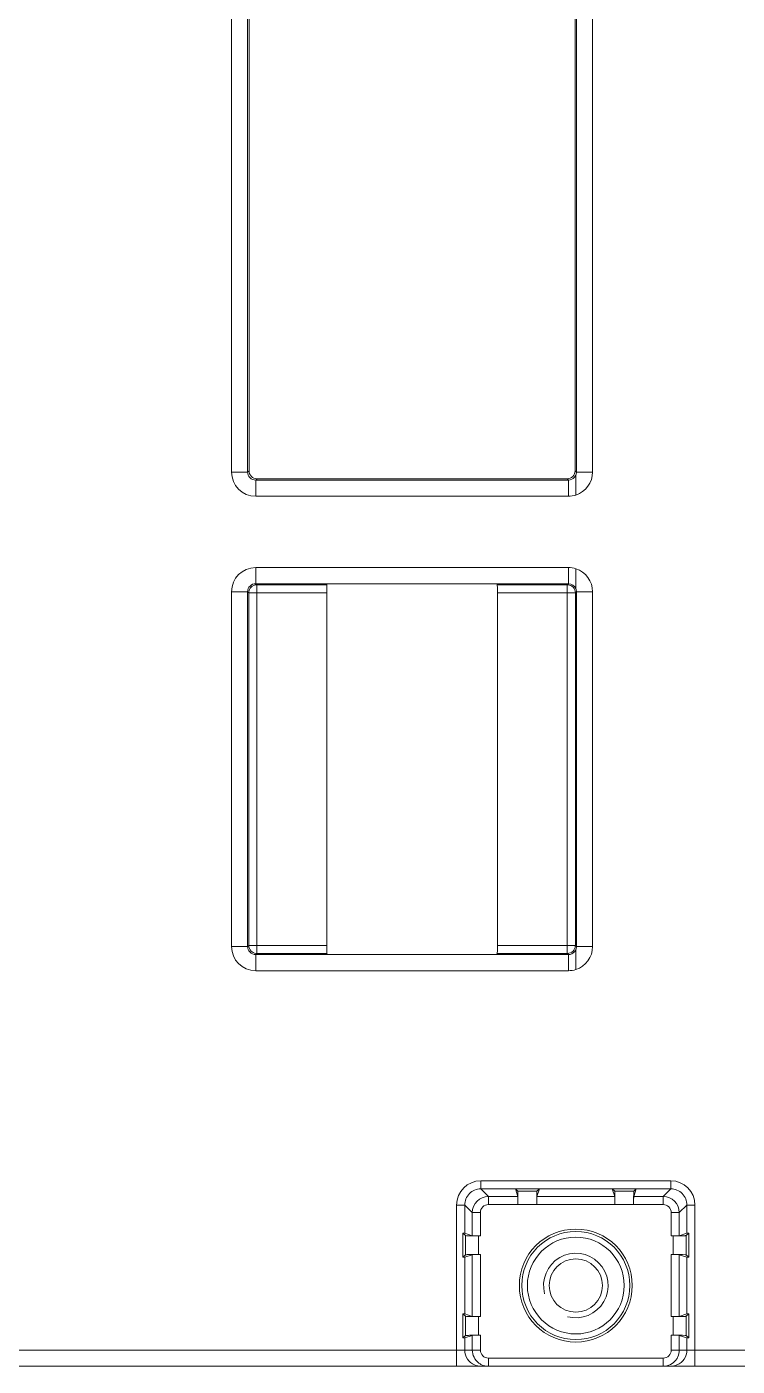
# Model space of a CAD drawing. Header units: millimetres. Extents: x 33157 to 59611, y -29750 to 1750.
# Drawn here: x 54985.7 to 55029.7, y -4362.7 to -4279.7 of the extents above; entities that cross this region are included whole.
import ezdxf

# ---------------------------------------------------------------- set-up
doc = ezdxf.new("R2010")
doc.units = ezdxf.units.MM
doc.layers.get('0').update_dxf_attribs({"lineweight": 18})

msp = doc.modelspace()

# ---------------------------------------------------------------- linework, layer by layer
at = {"lineweight": 9}
for p, q in [((54998.366, -4252.414), (54998.366, -4307.246)), ((54999.366, -4252.414), (54999.366, -4307.246)), ((54999.451, -4252.499), (54999.451, -4307.161)), ((55019.663, -4252.499), (55019.663, -4307.161)), ((55019.748, -4252.414), (55019.748, -4307.246)), ((55020.748, -4252.414), (55020.748, -4307.246)), ((54999.866, -4307.746), (54999.866, -4308.746)), ((55019.248, -4307.746), (55019.248, -4308.746)), ((54999.866, -4313.164), (54999.866, -4314.164)), ((55019.248, -4313.164), (55019.248, -4314.164)), ((54999.934, -4314.232), (54999.934, -4337.078)), ((55019.18, -4314.232), (55019.18, -4337.078)), ((54998.366, -4314.664), (54998.366, -4336.646)), ((54999.366, -4314.664), (54999.366, -4336.646)), ((54999.434, -4314.732), (54999.434, -4336.578)), ((55004.27, -4314.732), (55004.27, -4336.578)), ((55014.844, -4314.732), (55014.844, -4336.578)), ((55019.68, -4314.732), (55019.68, -4336.578)), ((55019.748, -4314.664), (55019.748, -4336.646)), ((55020.748, -4314.664), (55020.748, -4336.646)), ((54999.866, -4337.146), (54999.866, -4338.146)), ((55019.248, -4337.146), (55019.248, -4338.146)), ((55013.819, -4351.168), (55013.819, -4351.668)), ((55025.595, -4351.168), (55025.595, -4351.668)), ((55014.291, -4352.14), (55014.291, -4352.64)), ((55025.122, -4352.14), (55025.122, -4352.64)), ((55012.32, -4352.667), (55012.32, -4362.655)), ((55012.82, -4352.667), (55012.82, -4354.409)), ((55013.292, -4353.139), (55013.292, -4354.566)), ((55013.792, -4353.139), (55013.792, -4354.571)), ((55025.622, -4353.139), (55025.622, -4354.571)), ((55026.122, -4353.139), (55026.122, -4354.566)), ((55026.594, -4352.667), (55026.594, -4354.409)), ((55027.094, -4352.667), (55027.094, -4362.655)), ((55012.709, -4354.407), (55012.709, -4355.903)), ((55012.866, -4354.564), (55012.866, -4355.746)), ((55013.666, -4354.571), (55013.666, -4355.739)), ((55025.748, -4354.571), (55025.748, -4355.739)), ((55026.548, -4354.564), (55026.548, -4355.746)), ((55026.705, -4354.407), (55026.705, -4355.903)), ((55013.292, -4355.743), (55013.292, -4359.566)), ((55013.792, -4355.739), (55013.792, -4359.571)), ((55025.622, -4355.739), (55025.622, -4359.571)), ((55026.122, -4355.743), (55026.122, -4359.566)), ((55012.82, -4355.901), (55012.82, -4359.409)), ((55026.594, -4355.901), (55026.594, -4359.409)), ((55012.709, -4359.407), (55012.709, -4360.903)), ((55012.866, -4359.564), (55012.866, -4360.746)), ((55013.666, -4359.571), (55013.666, -4360.739)), ((55025.748, -4359.571), (55025.748, -4360.739)), ((55026.548, -4359.564), (55026.548, -4360.746)), ((55026.705, -4359.407), (55026.705, -4360.903)), ((55013.292, -4360.743), (55013.292, -4361.655)), ((55013.792, -4360.739), (55013.792, -4361.655)), ((55025.622, -4360.739), (55025.622, -4361.655)), ((55026.122, -4360.743), (55026.122, -4361.655)), ((55012.82, -4360.901), (55012.82, -4361.655)), ((55026.594, -4360.901), (55026.594, -4361.655)), ((55014.292, -4362.155), (55014.292, -4362.655)), ((55025.122, -4362.155), (55025.122, -4362.655))]:
    msp.add_line(p, q, dxfattribs=at)
for points in [[(54998.366, -4307.246), (54998.366, -4307.246), (54999.366, -4307.246), (54999.366, -4307.246)], [(54998.366, -4307.246), (54998.366, -4308.075), (54999.037, -4308.746), (54999.866, -4308.746)], [(54999.451, -4307.161), (54999.451, -4307.161), (54999.366, -4307.246), (54999.366, -4307.246)], [(54999.451, -4307.161), (54999.451, -4307.437), (54999.675, -4307.661), (54999.951, -4307.661)], [(55019.163, -4307.661), (55019.163, -4307.661), (54999.951, -4307.661), (54999.951, -4307.661)], [(54999.951, -4307.661), (54999.951, -4307.661), (54999.866, -4307.746), (54999.866, -4307.746)], [(55019.163, -4307.661), (55019.163, -4307.661), (55019.248, -4307.746), (55019.248, -4307.746)], [(55019.163, -4307.661), (55019.439, -4307.661), (55019.663, -4307.437), (55019.663, -4307.161)], [(55019.631, -4307.568), (55019.54, -4307.676), (55019.389, -4307.746), (55019.248, -4307.746)], [(55019.631, -4307.568), (55019.662, -4307.531), (55019.688, -4307.49), (55019.707, -4307.445)], [(55019.663, -4307.161), (55019.663, -4307.161), (55019.748, -4307.246), (55019.748, -4307.246)], [(55019.707, -4308.674), (55020.327, -4308.475), (55020.748, -4307.898), (55020.748, -4307.246)], [(55019.748, -4307.246), (55019.748, -4307.314), (55019.734, -4307.383), (55019.707, -4307.445)], [(55020.748, -4307.246), (55020.748, -4307.246), (55019.748, -4307.246), (55019.748, -4307.246)], [(55019.248, -4307.746), (55019.248, -4307.746), (54999.866, -4307.746), (54999.866, -4307.746)], [(55019.248, -4308.746), (55019.248, -4308.746), (54999.866, -4308.746), (54999.866, -4308.746)], [(55019.248, -4308.746), (55019.404, -4308.746), (55019.559, -4308.722), (55019.707, -4308.674)], [(54999.866, -4313.164), (54999.037, -4313.164), (54998.366, -4313.835), (54998.366, -4314.664)], [(54999.866, -4313.164), (54999.866, -4313.164), (55019.248, -4313.164), (55019.248, -4313.164)], [(55019.707, -4313.236), (55019.559, -4313.188), (55019.404, -4313.164), (55019.248, -4313.164)], [(55020.748, -4314.664), (55020.748, -4314.012), (55020.327, -4313.435), (55019.707, -4313.236)], [(54999.934, -4314.232), (54999.806, -4314.232), (54999.67, -4314.288), (54999.58, -4314.378)], [(54999.866, -4314.164), (54999.866, -4314.164), (55019.248, -4314.164), (55019.248, -4314.164)], [(54999.934, -4314.232), (54999.934, -4314.232), (54999.866, -4314.164), (54999.866, -4314.164)], [(55004.274, -4314.232), (55004.274, -4314.232), (54999.934, -4314.232), (54999.934, -4314.232)], [(55004.274, -4314.232), (55004.272, -4314.234), (55004.27, -4314.457), (55004.27, -4314.732)], [(55004.274, -4314.232), (55004.274, -4314.232), (55004.305, -4314.201), (55004.305, -4314.201)], [(55014.84, -4314.232), (55014.84, -4314.232), (55014.809, -4314.201), (55014.809, -4314.201)], [(55019.18, -4314.232), (55019.18, -4314.232), (55014.84, -4314.232), (55014.84, -4314.232)], [(55014.844, -4314.732), (55014.844, -4314.457), (55014.842, -4314.234), (55014.84, -4314.232)], [(55019.248, -4314.164), (55019.248, -4314.164), (55019.18, -4314.232), (55019.18, -4314.232)], [(55019.233, -4314.235), (55019.216, -4314.233), (55019.198, -4314.232), (55019.18, -4314.232)], [(55019.534, -4314.378), (55019.455, -4314.3), (55019.344, -4314.247), (55019.233, -4314.235)], [(55019.707, -4314.464), (55019.628, -4314.282), (55019.447, -4314.164), (55019.248, -4314.164)], [(54998.366, -4314.664), (54998.366, -4314.664), (54999.366, -4314.664), (54999.366, -4314.664)], [(54999.434, -4314.732), (54999.434, -4314.732), (54999.366, -4314.664), (54999.366, -4314.664)], [(54999.434, -4314.732), (54999.434, -4314.732), (55004.27, -4314.732), (55004.27, -4314.732)], [(54999.437, -4314.678), (54999.435, -4314.696), (54999.434, -4314.714), (54999.434, -4314.732)], [(54999.58, -4314.378), (54999.502, -4314.457), (54999.449, -4314.568), (54999.437, -4314.678)], [(55019.68, -4314.732), (55019.68, -4314.732), (55014.844, -4314.732), (55014.844, -4314.732)], [(55019.68, -4314.732), (55019.68, -4314.604), (55019.624, -4314.468), (55019.534, -4314.378)], [(55019.748, -4314.664), (55019.748, -4314.664), (55019.68, -4314.732), (55019.68, -4314.732)], [(55019.707, -4314.464), (55019.734, -4314.527), (55019.748, -4314.596), (55019.748, -4314.664)], [(55020.748, -4314.664), (55020.748, -4314.664), (55019.748, -4314.664), (55019.748, -4314.664)], [(54998.366, -4336.646), (54998.366, -4336.646), (54999.366, -4336.646), (54999.366, -4336.646)], [(54998.366, -4336.646), (54998.366, -4337.475), (54999.037, -4338.146), (54999.866, -4338.146)], [(54999.434, -4336.578), (54999.434, -4336.578), (54999.366, -4336.646), (54999.366, -4336.646)], [(54999.434, -4336.578), (54999.434, -4336.578), (55004.27, -4336.578), (55004.27, -4336.578)], [(54999.434, -4336.578), (54999.434, -4336.706), (54999.49, -4336.841), (54999.58, -4336.932)], [(55004.27, -4336.578), (55004.27, -4336.853), (55004.272, -4337.076), (55004.274, -4337.078)], [(55014.844, -4336.578), (55014.844, -4336.578), (55019.68, -4336.578), (55019.68, -4336.578)], [(55014.84, -4337.078), (55014.842, -4337.076), (55014.844, -4336.853), (55014.844, -4336.578)], [(55019.534, -4336.932), (55019.612, -4336.853), (55019.665, -4336.742), (55019.677, -4336.631)], [(55019.677, -4336.631), (55019.679, -4336.614), (55019.68, -4336.596), (55019.68, -4336.578)], [(55019.68, -4336.578), (55019.68, -4336.578), (55019.748, -4336.646), (55019.748, -4336.646)], [(55019.707, -4338.074), (55020.327, -4337.875), (55020.748, -4337.298), (55020.748, -4336.646)], [(55019.748, -4336.646), (55019.748, -4336.714), (55019.734, -4336.783), (55019.707, -4336.845)], [(55020.748, -4336.646), (55020.748, -4336.646), (55019.748, -4336.646), (55019.748, -4336.646)], [(54999.58, -4336.932), (54999.659, -4337.01), (54999.77, -4337.063), (54999.88, -4337.075)], [(55019.248, -4337.146), (55019.248, -4337.146), (54999.866, -4337.146), (54999.866, -4337.146)], [(54999.934, -4337.078), (54999.934, -4337.078), (54999.866, -4337.146), (54999.866, -4337.146)], [(54999.88, -4337.075), (54999.898, -4337.077), (54999.916, -4337.078), (54999.934, -4337.078)], [(54999.934, -4337.078), (54999.934, -4337.078), (55004.274, -4337.078), (55004.274, -4337.078)], [(55004.274, -4337.078), (55004.274, -4337.078), (55004.305, -4337.109), (55004.305, -4337.109)], [(55014.84, -4337.078), (55014.84, -4337.078), (55014.809, -4337.109), (55014.809, -4337.109)], [(55014.84, -4337.078), (55014.84, -4337.078), (55019.18, -4337.078), (55019.18, -4337.078)], [(55019.18, -4337.078), (55019.308, -4337.078), (55019.443, -4337.022), (55019.534, -4336.932)], [(55019.18, -4337.078), (55019.18, -4337.078), (55019.248, -4337.146), (55019.248, -4337.146)], [(55019.631, -4336.968), (55019.54, -4337.076), (55019.389, -4337.146), (55019.248, -4337.146)], [(55019.631, -4336.968), (55019.662, -4336.931), (55019.688, -4336.89), (55019.707, -4336.845)], [(55019.248, -4338.146), (55019.248, -4338.146), (54999.866, -4338.146), (54999.866, -4338.146)], [(55019.248, -4338.146), (55019.404, -4338.146), (55019.559, -4338.122), (55019.707, -4338.074)], [(55013.819, -4351.168), (55012.991, -4351.168), (55012.32, -4351.839), (55012.32, -4352.667)], [(55013.819, -4351.168), (55013.819, -4351.168), (55025.595, -4351.168), (55025.595, -4351.168)], [(55015.961, -4351.668), (55015.961, -4351.668), (55013.819, -4351.668), (55013.819, -4351.668)], [(55014.291, -4352.14), (55014.291, -4352.14), (55013.819, -4351.668), (55013.819, -4351.668)], [(55017.453, -4351.658), (55017.453, -4351.658), (55015.96, -4351.658), (55015.96, -4351.658)], [(55015.961, -4351.659), (55015.961, -4351.659), (55015.96, -4351.658), (55015.96, -4351.658)], [(55016.116, -4351.814), (55016.116, -4351.814), (55015.961, -4351.663), (55015.961, -4351.663)], [(55015.961, -4351.668), (55015.961, -4351.668), (55016.118, -4352.14), (55016.118, -4352.14)], [(55017.453, -4351.668), (55017.453, -4351.668), (55017.295, -4352.14), (55017.295, -4352.14)], [(55017.298, -4351.814), (55017.298, -4351.814), (55017.453, -4351.658), (55017.453, -4351.658)], [(55021.961, -4351.668), (55021.961, -4351.668), (55017.453, -4351.668), (55017.453, -4351.668)], [(55023.453, -4351.658), (55023.453, -4351.658), (55021.96, -4351.658), (55021.96, -4351.658)], [(55021.961, -4351.659), (55021.961, -4351.659), (55021.96, -4351.658), (55021.96, -4351.658)], [(55022.116, -4351.814), (55022.116, -4351.814), (55021.961, -4351.663), (55021.961, -4351.663)], [(55021.961, -4351.668), (55021.961, -4351.668), (55022.118, -4352.14), (55022.118, -4352.14)], [(55023.453, -4351.668), (55023.453, -4351.668), (55023.295, -4352.14), (55023.295, -4352.14)], [(55023.298, -4351.814), (55023.298, -4351.814), (55023.453, -4351.658), (55023.453, -4351.658)], [(55025.595, -4351.668), (55025.595, -4351.668), (55023.453, -4351.668), (55023.453, -4351.668)], [(55025.122, -4352.14), (55025.122, -4352.14), (55025.595, -4351.668), (55025.595, -4351.668)], [(55027.094, -4352.667), (55027.094, -4351.839), (55026.423, -4351.168), (55025.595, -4351.168)], [(55014.291, -4352.14), (55013.739, -4352.14), (55013.292, -4352.587), (55013.292, -4353.139)], [(55016.118, -4352.14), (55016.118, -4352.14), (55014.291, -4352.14), (55014.291, -4352.14)], [(55017.298, -4351.814), (55017.298, -4351.814), (55016.116, -4351.814), (55016.116, -4351.814)], [(55017.295, -4352.14), (55017.295, -4352.14), (55022.118, -4352.14), (55022.118, -4352.14)], [(55023.298, -4351.814), (55023.298, -4351.814), (55022.116, -4351.814), (55022.116, -4351.814)], [(55025.122, -4352.14), (55025.122, -4352.14), (55023.295, -4352.14), (55023.295, -4352.14)], [(55026.122, -4353.139), (55026.122, -4352.587), (55025.675, -4352.14), (55025.122, -4352.14)], [(55012.32, -4352.667), (55012.32, -4352.667), (55012.82, -4352.667), (55012.82, -4352.667)], [(55013.292, -4353.139), (55013.292, -4353.139), (55012.82, -4352.667), (55012.82, -4352.667)], [(55013.792, -4353.139), (55013.792, -4353.139), (55013.292, -4353.139), (55013.292, -4353.139)], [(55016.123, -4352.627), (55016.123, -4352.627), (55014.291, -4352.64), (55014.291, -4352.64)], [(55023.291, -4352.627), (55023.291, -4352.627), (55016.123, -4352.627), (55016.123, -4352.627)], [(55025.122, -4352.64), (55025.122, -4352.64), (55023.291, -4352.627), (55023.291, -4352.627)], [(55025.622, -4353.139), (55025.622, -4353.139), (55026.122, -4353.139), (55026.122, -4353.139)], [(55026.122, -4353.139), (55026.122, -4353.139), (55026.594, -4352.667), (55026.594, -4352.667)], [(55027.094, -4352.667), (55027.094, -4352.667), (55026.594, -4352.667), (55026.594, -4352.667)], [(55012.866, -4354.564), (55012.866, -4354.564), (55012.709, -4354.407), (55012.709, -4354.407)], [(55012.82, -4354.409), (55012.817, -4354.408), (55012.778, -4354.407), (55012.709, -4354.407)], [(55012.82, -4354.409), (55012.82, -4354.409), (55013.292, -4354.566), (55013.292, -4354.566)], [(55012.866, -4354.564), (55012.87, -4354.568), (55013.227, -4354.571), (55013.666, -4354.571)], [(55013.292, -4354.566), (55013.299, -4354.569), (55013.52, -4354.571), (55013.792, -4354.571)], [(55013.792, -4354.571), (55013.792, -4354.571), (55013.666, -4354.571), (55013.666, -4354.571)], [(55025.622, -4354.571), (55025.622, -4354.571), (55025.748, -4354.571), (55025.748, -4354.571)], [(55026.594, -4354.409), (55026.594, -4354.409), (55026.122, -4354.566), (55026.122, -4354.566)], [(55026.548, -4354.564), (55026.548, -4354.564), (55026.705, -4354.407), (55026.705, -4354.407)], [(55026.705, -4354.407), (55026.636, -4354.407), (55026.597, -4354.408), (55026.594, -4354.409)], [(55012.866, -4355.746), (55012.866, -4355.746), (55012.709, -4355.903), (55012.709, -4355.903)], [(55012.82, -4355.901), (55012.82, -4355.901), (55013.292, -4355.743), (55013.292, -4355.743)], [(55013.792, -4355.739), (55013.792, -4355.739), (55013.666, -4355.739), (55013.666, -4355.739)], [(55025.622, -4355.739), (55025.622, -4355.739), (55025.748, -4355.739), (55025.748, -4355.739)], [(55026.122, -4355.743), (55026.115, -4355.741), (55025.893, -4355.739), (55025.622, -4355.739)], [(55026.548, -4355.746), (55026.544, -4355.742), (55026.187, -4355.739), (55025.748, -4355.739)], [(55026.594, -4355.901), (55026.594, -4355.901), (55026.122, -4355.743), (55026.122, -4355.743)], [(55026.548, -4355.746), (55026.548, -4355.746), (55026.705, -4355.903), (55026.705, -4355.903)], [(55012.709, -4355.903), (55012.778, -4355.903), (55012.817, -4355.902), (55012.82, -4355.901)], [(55026.594, -4355.901), (55026.597, -4355.902), (55026.636, -4355.903), (55026.705, -4355.903)], [(55012.866, -4359.564), (55012.866, -4359.564), (55012.709, -4359.407), (55012.709, -4359.407)], [(55012.82, -4359.409), (55012.817, -4359.408), (55012.778, -4359.407), (55012.709, -4359.407)], [(55012.82, -4359.409), (55012.82, -4359.409), (55013.292, -4359.566), (55013.292, -4359.566)], [(55012.866, -4359.564), (55012.87, -4359.568), (55013.227, -4359.571), (55013.666, -4359.571)], [(55013.292, -4359.566), (55013.299, -4359.569), (55013.52, -4359.571), (55013.792, -4359.571)], [(55013.792, -4359.571), (55013.792, -4359.571), (55013.666, -4359.571), (55013.666, -4359.571)], [(55025.622, -4359.571), (55025.622, -4359.571), (55025.748, -4359.571), (55025.748, -4359.571)], [(55026.594, -4359.409), (55026.594, -4359.409), (55026.122, -4359.566), (55026.122, -4359.566)], [(55026.548, -4359.564), (55026.548, -4359.564), (55026.705, -4359.407), (55026.705, -4359.407)], [(55026.705, -4359.407), (55026.636, -4359.407), (55026.597, -4359.408), (55026.594, -4359.409)], [(55012.866, -4360.746), (55012.866, -4360.746), (55012.709, -4360.903), (55012.709, -4360.903)], [(55012.82, -4360.901), (55012.82, -4360.901), (55013.292, -4360.743), (55013.292, -4360.743)], [(55013.792, -4360.739), (55013.792, -4360.739), (55013.666, -4360.739), (55013.666, -4360.739)], [(55025.622, -4360.739), (55025.622, -4360.739), (55025.748, -4360.739), (55025.748, -4360.739)], [(55026.122, -4360.743), (55026.115, -4360.741), (55025.893, -4360.739), (55025.622, -4360.739)], [(55026.548, -4360.746), (55026.544, -4360.742), (55026.187, -4360.739), (55025.748, -4360.739)], [(55026.594, -4360.901), (55026.594, -4360.901), (55026.122, -4360.743), (55026.122, -4360.743)], [(55026.548, -4360.746), (55026.548, -4360.746), (55026.705, -4360.903), (55026.705, -4360.903)], [(55012.709, -4360.903), (55012.778, -4360.903), (55012.817, -4360.902), (55012.82, -4360.901)], [(55026.594, -4360.901), (55026.597, -4360.902), (55026.636, -4360.903), (55026.705, -4360.903)], [(54980.622, -4361.655), (54980.622, -4361.655), (55013.792, -4361.655), (55013.792, -4361.655)], [(55012.82, -4361.655), (55012.82, -4362.059), (55013.063, -4362.424), (55013.437, -4362.579)], [(55013.292, -4361.655), (55013.292, -4361.971), (55013.441, -4362.268), (55013.694, -4362.456)], [(55013.694, -4362.456), (55013.749, -4362.498), (55013.808, -4362.533), (55013.871, -4362.562)], [(55013.792, -4361.655), (55013.792, -4361.931), (55014.016, -4362.155), (55014.292, -4362.155)], [(55014.292, -4362.155), (55014.292, -4362.155), (55025.122, -4362.155), (55025.122, -4362.155)], [(55025.122, -4362.155), (55025.398, -4362.155), (55025.622, -4361.931), (55025.622, -4361.655)], [(55025.122, -4362.655), (55025.438, -4362.655), (55025.735, -4362.506), (55025.924, -4362.253)], [(55025.622, -4361.655), (55025.622, -4361.655), (55058.792, -4361.655), (55058.792, -4361.655)], [(55025.924, -4362.253), (55025.965, -4362.198), (55026, -4362.138), (55026.029, -4362.076)], [(55025.977, -4362.579), (55026.351, -4362.424), (55026.594, -4362.059), (55026.594, -4361.655)], [(55026.029, -4362.076), (55026.09, -4361.945), (55026.122, -4361.799), (55026.122, -4361.655)], [(54868.32, -4362.655), (54868.32, -4362.655), (55131.206, -4362.655), (55131.206, -4362.655)], [(55013.437, -4362.579), (55013.557, -4362.629), (55013.689, -4362.655), (55013.819, -4362.655)], [(55013.871, -4362.562), (55014.001, -4362.623), (55014.148, -4362.655), (55014.292, -4362.655)], [(55025.977, -4362.579), (55025.857, -4362.629), (55025.725, -4362.655), (55025.595, -4362.655)]]:
    msp.add_open_spline(points, degree=3, dxfattribs=at)
for points, knots in [([(54999.366, -4307.246), (54999.366, -4307.379), (54999.418, -4307.506), (54999.512, -4307.6), (54999.606, -4307.694), (54999.733, -4307.746), (54999.866, -4307.746)], [0, 0, 0, 0, 178756.338457, 178756.338457, 178756.338457, 357512.676914, 357512.676914, 357512.676914, 357512.676914]), ([(55019.707, -4308.674), (55019.707, -4308.536), (55019.707, -4308.397), (55019.707, -4308.259), (55019.707, -4308.137), (55019.707, -4308.016), (55019.707, -4307.894), (55019.707, -4307.843), (55019.707, -4307.791), (55019.707, -4307.74), (55019.706, -4307.695), (55019.706, -4307.65), (55019.707, -4307.606), (55019.708, -4307.57), (55019.711, -4307.535), (55019.707, -4307.499), (55019.705, -4307.481), (55019.701, -4307.462), (55019.707, -4307.445)], [0, 0, 0, 0, 151810.162508, 151810.162508, 151810.162508, 303620.325016, 303620.325016, 303620.325016, 455430.487524, 455430.487524, 455430.487524, 607240.650032, 607240.650032, 607240.650032, 759050.81254, 759050.81254, 759050.81254, 910860.975049, 910860.975049, 910860.975049, 910860.975049]), ([(55019.707, -4314.289), (55019.707, -4314.22), (55019.707, -4314.151), (55019.707, -4314.082), (55019.707, -4313.8), (55019.706, -4313.518), (55019.707, -4313.236)], [0, 0, 0, 0, 178830.470179, 178830.470179, 178830.470179, 357660.940357, 357660.940357, 357660.940357, 357660.940357]), ([(54999.866, -4314.164), (54999.733, -4314.164), (54999.606, -4314.216), (54999.512, -4314.31), (54999.418, -4314.404), (54999.366, -4314.531), (54999.366, -4314.664)], [0, 0, 0, 0, 178767.995635, 178767.995635, 178767.995635, 357535.99127, 357535.99127, 357535.99127, 357535.99127]), ([(55019.707, -4314.464), (55019.701, -4314.446), (55019.705, -4314.426), (55019.707, -4314.406), (55019.711, -4314.366), (55019.707, -4314.328), (55019.707, -4314.289)], [0, 0, 0, 0, 178831.385166, 178831.385166, 178831.385166, 357662.770331, 357662.770331, 357662.770331, 357662.770331]), ([(54999.366, -4336.646), (54999.366, -4336.779), (54999.418, -4336.906), (54999.512, -4337), (54999.606, -4337.094), (54999.733, -4337.146), (54999.866, -4337.146)], [0, 0, 0, 0, 178807.096835, 178807.096835, 178807.096835, 357614.19367, 357614.19367, 357614.19367, 357614.19367]), ([(55019.707, -4338.074), (55019.707, -4337.936), (55019.707, -4337.797), (55019.707, -4337.659), (55019.707, -4337.537), (55019.707, -4337.416), (55019.707, -4337.294), (55019.707, -4337.243), (55019.707, -4337.191), (55019.707, -4337.14), (55019.706, -4337.095), (55019.706, -4337.05), (55019.707, -4337.006), (55019.708, -4336.97), (55019.711, -4336.935), (55019.707, -4336.899), (55019.705, -4336.881), (55019.701, -4336.862), (55019.707, -4336.845)], [0, 0, 0, 0, 151853.22064, 151853.22064, 151853.22064, 303706.441281, 303706.441281, 303706.441281, 455559.661921, 455559.661921, 455559.661921, 607412.882561, 607412.882561, 607412.882561, 759266.103201, 759266.103201, 759266.103201, 911119.323842, 911119.323842, 911119.323842, 911119.323842]), ([(55013.819, -4351.668), (55013.554, -4351.668), (55013.3, -4351.773), (55013.112, -4351.96), (55012.925, -4352.148), (55012.82, -4352.402), (55012.82, -4352.667)], [0, 0, 0, 0, 178874.985425, 178874.985425, 178874.985425, 357749.970851, 357749.970851, 357749.970851, 357749.970851]), ([(55026.594, -4352.667), (55026.594, -4352.402), (55026.489, -4352.148), (55026.302, -4351.96), (55026.114, -4351.773), (55025.86, -4351.668), (55025.595, -4351.668)], [0, 0, 0, 0, 178915.943525, 178915.943525, 178915.943525, 357831.887051, 357831.887051, 357831.887051, 357831.887051]), ([(55016.123, -4352.627), (55016.123, -4352.524), (55016.123, -4352.421), (55016.122, -4352.318), (55016.122, -4352.271), (55016.122, -4352.225), (55016.122, -4352.178), (55016.121, -4352.137), (55016.121, -4352.096), (55016.121, -4352.055), (55016.12, -4352.021), (55016.119, -4351.988), (55016.12, -4351.954), (55016.12, -4351.928), (55016.121, -4351.902), (55016.118, -4351.878), (55016.117, -4351.863), (55016.114, -4351.848), (55016.117, -4351.831), (55016.118, -4351.824), (55016.12, -4351.818), (55016.116, -4351.814)], [0, 0, 0, 0, 149617.389691, 149617.389691, 149617.389691, 299234.779382, 299234.779382, 299234.779382, 448852.169072, 448852.169072, 448852.169072, 598469.558763, 598469.558763, 598469.558763, 748086.948454, 748086.948454, 748086.948454, 897704.338145, 897704.338145, 897704.338145, 1047321.727836, 1047321.727836, 1047321.727836, 1047321.727836]), ([(55016.123, -4352.627), (55016.123, -4352.565), (55016.122, -4352.504), (55016.122, -4352.442), (55016.123, -4352.39), (55016.123, -4352.338), (55016.121, -4352.286), (55016.12, -4352.251), (55016.118, -4352.216), (55016.12, -4352.18), (55016.121, -4352.166), (55016.123, -4352.153), (55016.118, -4352.14)], [0, 0, 0, 0, 158621.112949, 158621.112949, 158621.112949, 317242.225899, 317242.225899, 317242.225899, 475863.338848, 475863.338848, 475863.338848, 634484.451797, 634484.451797, 634484.451797, 634484.451797]), ([(55017.298, -4351.814), (55017.294, -4351.818), (55017.296, -4351.824), (55017.297, -4351.831), (55017.299, -4351.848), (55017.297, -4351.863), (55017.295, -4351.878), (55017.293, -4351.902), (55017.294, -4351.928), (55017.294, -4351.954), (55017.294, -4351.988), (55017.294, -4352.021), (55017.293, -4352.055), (55017.292, -4352.096), (55017.292, -4352.137), (55017.292, -4352.178), (55017.292, -4352.225), (55017.292, -4352.271), (55017.292, -4352.318), (55017.291, -4352.421), (55017.291, -4352.524), (55017.291, -4352.627)], [0, 0, 0, 0, 149620.630152, 149620.630152, 149620.630152, 299241.260305, 299241.260305, 299241.260305, 448861.890457, 448861.890457, 448861.890457, 598482.520609, 598482.520609, 598482.520609, 748103.150761, 748103.150761, 748103.150761, 897723.780914, 897723.780914, 897723.780914, 1047344.411066, 1047344.411066, 1047344.411066, 1047344.411066]), ([(55017.291, -4352.627), (55017.291, -4352.565), (55017.292, -4352.504), (55017.291, -4352.442), (55017.291, -4352.39), (55017.29, -4352.338), (55017.292, -4352.286), (55017.294, -4352.251), (55017.296, -4352.216), (55017.294, -4352.18), (55017.293, -4352.166), (55017.291, -4352.153), (55017.295, -4352.14)], [0, 0, 0, 0, 158624.347207, 158624.347207, 158624.347207, 317248.694414, 317248.694414, 317248.694414, 475873.041621, 475873.041621, 475873.041621, 634497.388829, 634497.388829, 634497.388829, 634497.388829]), ([(55022.123, -4352.627), (55022.123, -4352.524), (55022.123, -4352.421), (55022.122, -4352.318), (55022.122, -4352.271), (55022.122, -4352.225), (55022.122, -4352.178), (55022.121, -4352.137), (55022.121, -4352.096), (55022.121, -4352.055), (55022.12, -4352.021), (55022.119, -4351.988), (55022.12, -4351.954), (55022.12, -4351.928), (55022.121, -4351.902), (55022.118, -4351.878), (55022.117, -4351.863), (55022.114, -4351.848), (55022.117, -4351.831), (55022.118, -4351.824), (55022.12, -4351.818), (55022.116, -4351.814)], [0, 0, 0, 0, 149633.055597, 149633.055597, 149633.055597, 299266.111194, 299266.111194, 299266.111194, 448899.166791, 448899.166791, 448899.166791, 598532.222388, 598532.222388, 598532.222388, 748165.277985, 748165.277985, 748165.277985, 897798.333583, 897798.333583, 897798.333583, 1047431.38918, 1047431.38918, 1047431.38918, 1047431.38918]), ([(55022.123, -4352.627), (55022.123, -4352.565), (55022.122, -4352.504), (55022.122, -4352.442), (55022.123, -4352.39), (55022.123, -4352.338), (55022.121, -4352.286), (55022.12, -4352.251), (55022.118, -4352.216), (55022.12, -4352.18), (55022.121, -4352.166), (55022.123, -4352.153), (55022.118, -4352.14)], [0, 0, 0, 0, 158637.685337, 158637.685337, 158637.685337, 317275.370674, 317275.370674, 317275.370674, 475913.056011, 475913.056011, 475913.056011, 634550.741348, 634550.741348, 634550.741348, 634550.741348]), ([(55023.298, -4351.814), (55023.294, -4351.818), (55023.296, -4351.824), (55023.297, -4351.831), (55023.299, -4351.848), (55023.297, -4351.863), (55023.295, -4351.878), (55023.293, -4351.902), (55023.294, -4351.928), (55023.294, -4351.954), (55023.294, -4351.988), (55023.294, -4352.021), (55023.293, -4352.055), (55023.292, -4352.096), (55023.292, -4352.137), (55023.292, -4352.178), (55023.292, -4352.225), (55023.292, -4352.271), (55023.292, -4352.318), (55023.291, -4352.421), (55023.291, -4352.524), (55023.291, -4352.627)], [0, 0, 0, 0, 149636.296063, 149636.296063, 149636.296063, 299272.592126, 299272.592126, 299272.592126, 448908.888188, 448908.888188, 448908.888188, 598545.184251, 598545.184251, 598545.184251, 748181.480314, 748181.480314, 748181.480314, 897817.776377, 897817.776377, 897817.776377, 1047454.072439, 1047454.072439, 1047454.072439, 1047454.072439]), ([(55023.291, -4352.627), (55023.291, -4352.565), (55023.292, -4352.504), (55023.291, -4352.442), (55023.291, -4352.39), (55023.29, -4352.338), (55023.292, -4352.286), (55023.294, -4352.251), (55023.296, -4352.216), (55023.294, -4352.18), (55023.293, -4352.166), (55023.291, -4352.153), (55023.295, -4352.14)], [0, 0, 0, 0, 158640.919596, 158640.919596, 158640.919596, 317281.839192, 317281.839192, 317281.839192, 475922.758788, 475922.758788, 475922.758788, 634563.678384, 634563.678384, 634563.678384, 634563.678384]), ([(55014.291, -4352.64), (55014.159, -4352.64), (55014.032, -4352.692), (55013.938, -4352.786), (55013.844, -4352.88), (55013.792, -4353.007), (55013.792, -4353.139)], [0, 0, 0, 0, 178879.373846, 178879.373846, 178879.373846, 357758.747692, 357758.747692, 357758.747692, 357758.747692]), ([(55025.622, -4353.139), (55025.622, -4353.007), (55025.57, -4352.88), (55025.476, -4352.786), (55025.382, -4352.692), (55025.255, -4352.64), (55025.122, -4352.64)], [0, 0, 0, 0, 178915.250977, 178915.250977, 178915.250977, 357830.501955, 357830.501955, 357830.501955, 357830.501955]), ([(55023.207, -4357.655), (55023.207, -4355.722), (55021.64, -4354.155), (55019.707, -4354.155), (55017.774, -4354.155), (55016.207, -4355.722), (55016.207, -4357.655), (55016.207, -4359.588), (55017.774, -4361.155), (55019.707, -4361.155), (55021.64, -4361.155), (55023.207, -4359.588), (55023.207, -4357.655)], [0, 0, 0, 0, 158626.458234, 158626.458234, 158626.458234, 317252.916469, 317252.916469, 317252.916469, 475879.374703, 475879.374703, 475879.374703, 634505.832937, 634505.832937, 634505.832937, 634505.832937]), ([(55023.057, -4357.655), (55023.057, -4355.805), (55021.557, -4354.305), (55019.707, -4354.305), (55017.857, -4354.305), (55016.357, -4355.805), (55016.357, -4357.655), (55016.357, -4359.505), (55017.857, -4361.005), (55019.707, -4361.005), (55021.557, -4361.005), (55023.057, -4359.505), (55023.057, -4357.655)], [0, 0, 0, 0, 158627.01459, 158627.01459, 158627.01459, 317254.02918, 317254.02918, 317254.02918, 475881.04377, 475881.04377, 475881.04377, 634508.058359, 634508.058359, 634508.058359, 634508.058359]), ([(55022.707, -4357.655), (55022.707, -4355.998), (55021.364, -4354.655), (55019.707, -4354.655), (55018.05, -4354.655), (55016.707, -4355.998), (55016.707, -4357.655), (55016.707, -4359.312), (55018.05, -4360.655), (55019.707, -4360.655), (55021.364, -4360.655), (55022.707, -4359.312), (55022.707, -4357.655)], [0, 0, 0, 0, 158628.312873, 158628.312873, 158628.312873, 317256.625747, 317256.625747, 317256.625747, 475884.93862, 475884.93862, 475884.93862, 634513.251494, 634513.251494, 634513.251494, 634513.251494]), ([(55025.72, -4354.571), (55025.825, -4354.571), (55025.929, -4354.571), (55026.033, -4354.57), (55026.08, -4354.57), (55026.128, -4354.57), (55026.175, -4354.57), (55026.217, -4354.57), (55026.259, -4354.569), (55026.301, -4354.569), (55026.336, -4354.568), (55026.37, -4354.567), (55026.405, -4354.568), (55026.431, -4354.568), (55026.457, -4354.569), (55026.482, -4354.567), (55026.498, -4354.565), (55026.513, -4354.562), (55026.531, -4354.565), (55026.537, -4354.566), (55026.544, -4354.568), (55026.548, -4354.564)], [0, 0, 0, 0, 149647.137677, 149647.137677, 149647.137677, 299294.275354, 299294.275354, 299294.275354, 448941.413031, 448941.413031, 448941.413031, 598588.550707, 598588.550707, 598588.550707, 748235.688384, 748235.688384, 748235.688384, 897882.826061, 897882.826061, 897882.826061, 1047529.963738, 1047529.963738, 1047529.963738, 1047529.963738]), ([(55025.72, -4354.571), (55025.772, -4354.571), (55025.822, -4354.57), (55025.874, -4354.57), (55025.917, -4354.57), (55025.96, -4354.571), (55026.003, -4354.569), (55026.031, -4354.568), (55026.06, -4354.566), (55026.089, -4354.568), (55026.1, -4354.569), (55026.112, -4354.57), (55026.122, -4354.566)], [0, 0, 0, 0, 158651.697963, 158651.697963, 158651.697963, 317303.395927, 317303.395927, 317303.395927, 475955.09389, 475955.09389, 475955.09389, 634606.791854, 634606.791854, 634606.791854, 634606.791854]), ([(55013.693, -4355.739), (55013.589, -4355.739), (55013.485, -4355.739), (55013.381, -4355.74), (55013.333, -4355.74), (55013.286, -4355.74), (55013.238, -4355.74), (55013.196, -4355.74), (55013.154, -4355.74), (55013.113, -4355.741), (55013.078, -4355.742), (55013.044, -4355.742), (55013.009, -4355.742), (55012.983, -4355.742), (55012.956, -4355.741), (55012.931, -4355.743), (55012.916, -4355.745), (55012.901, -4355.747), (55012.883, -4355.745), (55012.877, -4355.744), (55012.87, -4355.742), (55012.866, -4355.746)], [0, 0, 0, 0, 149614.588763, 149614.588763, 149614.588763, 299229.177525, 299229.177525, 299229.177525, 448843.766288, 448843.766288, 448843.766288, 598458.35505, 598458.35505, 598458.35505, 748072.943813, 748072.943813, 748072.943813, 897687.532575, 897687.532575, 897687.532575, 1047302.121338, 1047302.121338, 1047302.121338, 1047302.121338]), ([(55013.693, -4355.739), (55013.642, -4355.739), (55013.591, -4355.74), (55013.54, -4355.74), (55013.497, -4355.74), (55013.454, -4355.739), (55013.411, -4355.741), (55013.382, -4355.742), (55013.354, -4355.744), (55013.325, -4355.742), (55013.313, -4355.741), (55013.302, -4355.74), (55013.292, -4355.743)], [0, 0, 0, 0, 158618.971335, 158618.971335, 158618.971335, 317237.94267, 317237.94267, 317237.94267, 475856.914005, 475856.914005, 475856.914005, 634475.88534, 634475.88534, 634475.88534, 634475.88534]), ([(55019.189, -4359.587), (55020.064, -4359.821), (55020.986, -4359.439), (55021.439, -4358.655), (55021.892, -4357.871), (55021.761, -4356.881), (55021.121, -4356.241), (55020.481, -4355.601), (55019.491, -4355.47), (55018.707, -4355.923), (55017.923, -4356.375), (55017.541, -4357.298), (55017.775, -4358.173)], [0, 0, 0, 0, 158635.523762, 158635.523762, 158635.523762, 317271.047525, 317271.047525, 317271.047525, 475906.571287, 475906.571287, 475906.571287, 634542.09505, 634542.09505, 634542.09505, 634542.09505]), ([(55021.357, -4357.655), (55021.357, -4356.744), (55020.618, -4356.005), (55019.707, -4356.005), (55018.796, -4356.005), (55018.057, -4356.744), (55018.057, -4357.655), (55018.057, -4358.566), (55018.796, -4359.305), (55019.707, -4359.305), (55020.618, -4359.305), (55021.357, -4358.566), (55021.357, -4357.655)], [0, 0, 0, 0, 158633.320825, 158633.320825, 158633.320825, 317266.64165, 317266.64165, 317266.64165, 475899.962475, 475899.962475, 475899.962475, 634533.2833, 634533.2833, 634533.2833, 634533.2833]), ([(55025.72, -4359.571), (55025.825, -4359.571), (55025.929, -4359.571), (55026.033, -4359.57), (55026.08, -4359.57), (55026.128, -4359.57), (55026.175, -4359.57), (55026.217, -4359.57), (55026.259, -4359.569), (55026.301, -4359.569), (55026.336, -4359.568), (55026.37, -4359.567), (55026.405, -4359.568), (55026.431, -4359.568), (55026.457, -4359.569), (55026.482, -4359.567), (55026.498, -4359.565), (55026.513, -4359.562), (55026.531, -4359.565), (55026.537, -4359.566), (55026.544, -4359.568), (55026.548, -4359.564)], [0, 0, 0, 0, 149653.99911, 149653.99911, 149653.99911, 299307.998219, 299307.998219, 299307.998219, 448961.997329, 448961.997329, 448961.997329, 598615.996439, 598615.996439, 598615.996439, 748269.995548, 748269.995548, 748269.995548, 897923.994658, 897923.994658, 897923.994658, 1047577.993768, 1047577.993768, 1047577.993768, 1047577.993768]), ([(55025.72, -4359.571), (55025.772, -4359.571), (55025.822, -4359.57), (55025.874, -4359.57), (55025.917, -4359.57), (55025.96, -4359.571), (55026.003, -4359.569), (55026.031, -4359.568), (55026.06, -4359.566), (55026.089, -4359.568), (55026.1, -4359.569), (55026.112, -4359.57), (55026.122, -4359.566)], [0, 0, 0, 0, 158659.353502, 158659.353502, 158659.353502, 317318.707005, 317318.707005, 317318.707005, 475978.060507, 475978.060507, 475978.060507, 634637.414009, 634637.414009, 634637.414009, 634637.414009]), ([(55013.693, -4360.739), (55013.589, -4360.739), (55013.485, -4360.739), (55013.381, -4360.74), (55013.333, -4360.74), (55013.286, -4360.74), (55013.238, -4360.74), (55013.196, -4360.74), (55013.154, -4360.74), (55013.113, -4360.741), (55013.078, -4360.742), (55013.044, -4360.742), (55013.009, -4360.742), (55012.983, -4360.742), (55012.956, -4360.741), (55012.931, -4360.743), (55012.916, -4360.745), (55012.901, -4360.747), (55012.883, -4360.745), (55012.877, -4360.744), (55012.87, -4360.742), (55012.866, -4360.746)], [0, 0, 0, 0, 149621.450515, 149621.450515, 149621.450515, 299242.901031, 299242.901031, 299242.901031, 448864.351546, 448864.351546, 448864.351546, 598485.802061, 598485.802061, 598485.802061, 748107.252577, 748107.252577, 748107.252577, 897728.703092, 897728.703092, 897728.703092, 1047350.153608, 1047350.153608, 1047350.153608, 1047350.153608])]:
    msp.add_open_spline(points, degree=3, knots=knots, dxfattribs=at)

doc.saveas('drawing.dxf')
